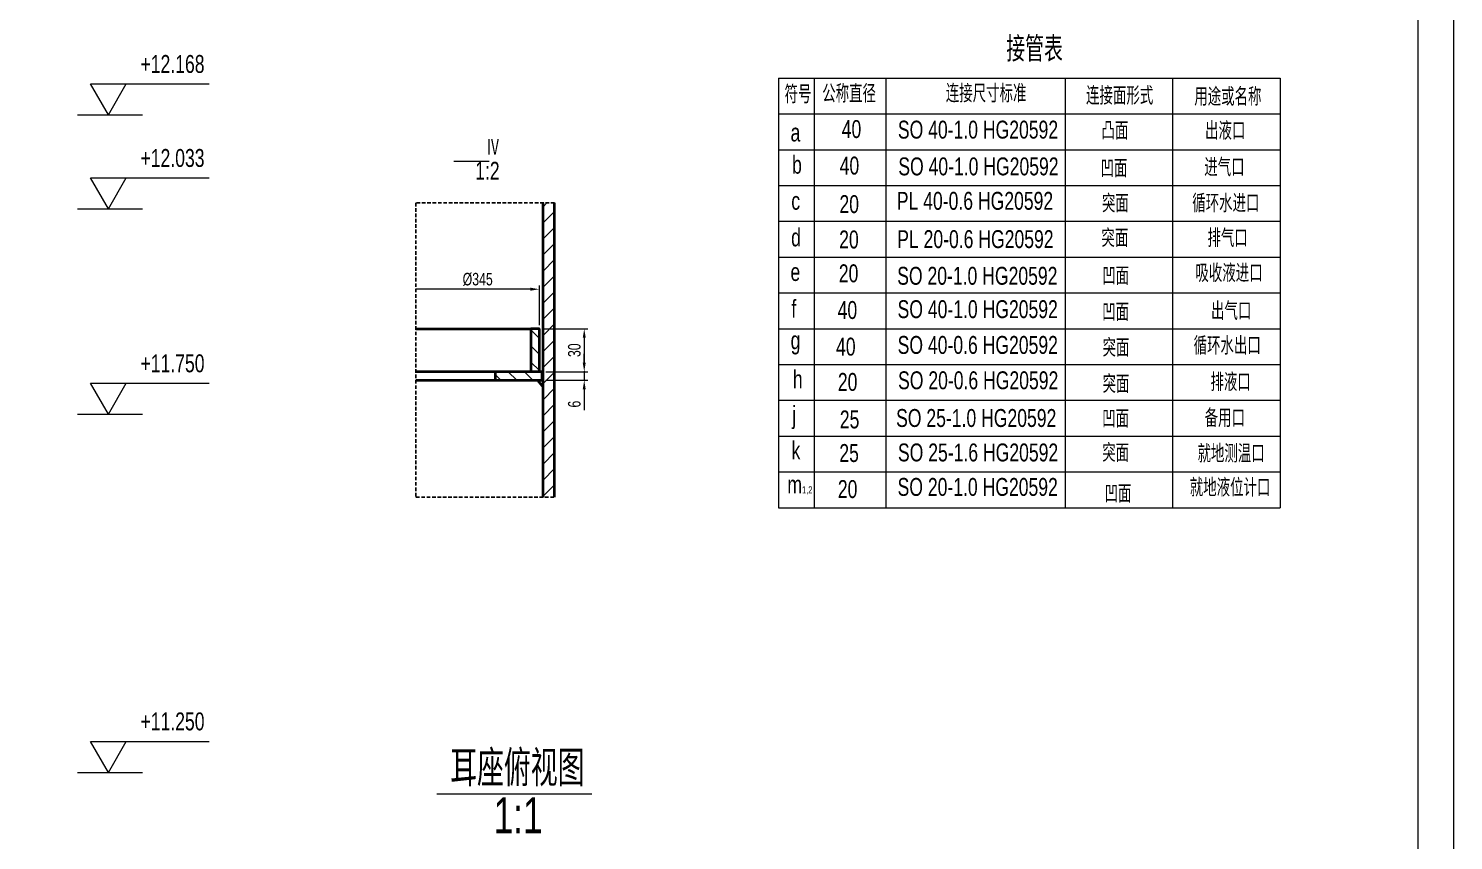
# Model space of a CAD drawing. Header units: millimetres. Extents: x -994 to 3211, y 1613 to 7558.
# Drawn here: x 1222 to 3211, y 2876 to 4010 of the extents above; entities that cross this region are included whole.
import ezdxf

# ---------------------------------------------------------------- set-up
doc = ezdxf.new("R2010")
doc.units = ezdxf.units.MM
doc.header["$LTSCALE"] = 10
doc.linetypes.add('DASHED', pattern=[0.75, 0.5, -0.25])
doc.layers.add('剖面线层', color=5, linetype='Continuous')
doc.layers.add('虚线层', color=6, linetype='DASHED')
for name, color, linetype, lineweight in [('实线层', 2, 'Continuous', 35), ('标注', 7, 'Continuous', 18), ('细实线', 7, 'Continuous', 18)]:
    doc.layers.add(name, color=color, linetype=linetype, lineweight=lineweight)
doc.styles.add('HGCAD', font='HGCAD.SHX', dxfattribs={"width": 0.75, "bigfont": 'HZTXT.SHX'})
doc.dimstyles.new('HGCAD$0', dxfattribs={"dimtxt": 3.5, "dimasz": 2.5, "dimexe": 1, "dimexo": 1, "dimgap": 1, "dimtad": 1, "dimdec": 1, "dimdsep": 46, "dimtxsty": 'HGCAD', "dimcen": 0, "dimclrd": 130, "dimclre": 130, "dimclrt": 3, "dimadec": 1, "dimazin": 0, "dimtfac": 0.714286, "dimtmove": 0, "dimatfit": 1, "dimfxl": 0, "dimtzin": 0, "dimlwd": -1, "dimlwe": -1, "dimarcsym": 0})

# ---------------------------------------------------------------- blocks, each defined once
blk = doc.blocks.new('HGCAD#HGTFTK~A0Z~HGCAD图框')
at = {"layer": '细实线', "color": 7}
blk.add_lwpolyline([(10, -10), (-831, -10), (-831, 1179), (10, 1179)], close=True, dxfattribs=at)
at = {"layer": '细实线', "color": 2}
blk.add_lwpolyline([(0, 0), (-806, 0), (-806, 1169), (0, 1169)], close=True, dxfattribs=at)
blk = doc.blocks.new('*D101')
at = {"color": 0, "ltscale": 5}
for p in [(1939.4, 3531.1), (1939.4, 3519.1), (1997.9, 3519.1)]:
    blk.add_point(p, dxfattribs=at)
at = {"layer": '标注', "color": 4, "ltscale": 5}
for p, q in [((1997.9, 3543.6), (1997.9, 3556.1)), ((1997.9, 3531.1), (1997.9, 3519.1)), ((1997.9, 3506.6), (1997.9, 3477.5))]:
    blk.add_line(p, q, dxfattribs=at)
at = {"layer": '标注', "color": 130, "ltscale": 5}
for p, q in [((1944.4, 3531.1), (2002.9, 3531.1)), ((1944.4, 3519.1), (2002.9, 3519.1))]:
    blk.add_line(p, q, dxfattribs=at)
at = {"layer": '标注', "color": 4, "ltscale": 5}
for points in [[(1995.8, 3543.6), (1999.9, 3543.6), (1997.9, 3531.1)], [(1995.8, 3506.6), (1999.9, 3506.6), (1997.9, 3519.1)]]:
    blk.add_solid(points, dxfattribs=at)
at = {"layer": '标注', "color": 3, "ltscale": 5, "insert": (1984.1, 3485.8), "char_height": 17.5, "attachment_point": 5, "rotation": 90, "style": 'HGCAD', "bg_fill": 3, "box_fill_scale": 1.1, "bg_fill_color": 256, "bg_fill_true_color": 13158600, "bg_fill_transparency": 362}
blk.add_mtext('6', dxfattribs=at)
blk = doc.blocks.new('*D102')
at = {"color": 0, "ltscale": 5}
for p in [(1935.4, 3591.1), (1939.4, 3531.1), (1997.9, 3531.1)]:
    blk.add_point(p, dxfattribs=at)
at = {"layer": '标注', "color": 130, "ltscale": 5}
for p, q in [((1940.4, 3591.1), (2002.9, 3591.1)), ((1944.4, 3531.1), (2002.9, 3531.1))]:
    blk.add_line(p, q, dxfattribs=at)
at = {"layer": '标注', "color": 4, "ltscale": 5}
blk.add_line((1997.9, 3578.6), (1997.9, 3543.6), dxfattribs=at)
for points in [[(1995.8, 3578.6), (1999.9, 3578.6), (1997.9, 3591.1)], [(1995.8, 3543.6), (1999.9, 3543.6), (1997.9, 3531.1)]]:
    blk.add_solid(points, dxfattribs=at)
at = {"layer": '标注', "color": 3, "ltscale": 5, "insert": (1984.1, 3561.1), "char_height": 17.5, "attachment_point": 5, "rotation": 90, "style": 'HGCAD', "bg_fill": 3, "box_fill_scale": 1.1, "bg_fill_color": 256, "bg_fill_true_color": 13158600, "bg_fill_transparency": 472}
blk.add_mtext('30', dxfattribs=at)

msp = doc.modelspace()

# ---------------------------------------------------------------- hatches: boundary and pattern name
at = {"layer": '剖面线层'}
h = msp.add_hatch(dxfattribs=at)
h.set_pattern_fill('ANSI31', color=256, scale=5, style=0)
h.set_pattern_definition([(45, (-994.139, 1612.684), (-11.22532, 11.22532), [])])
h.paths.add_polyline_path([(1956.36, 3766.96), (1940.36, 3766.96), (1940.36, 3356.04), (1956.36, 3356.04)])
h = msp.add_hatch(dxfattribs=at)
h.set_pattern_fill('ANSI31', color=256, scale=5, angle=90, style=0)
h.set_pattern_definition([(135, (-994.139, 1612.684), (-11.22532, -11.22532), [])])
h.paths.add_polyline_path([(1935.36, 3591.09), (1923.36, 3591.09), (1923.36, 3531.09), (1935.36, 3531.09)])
h.paths.add_polyline_path([(1939.36, 3531.09), (1935.36, 3531.09), (1873.36, 3531.09), (1873.36, 3519.09), (1939.36, 3519.09)])

# ---------------------------------------------------------------- linework, layer by layer
at = {"layer": '实线层'}
for p, q in [((1940.36, 3356.04), (1940.36, 3766.96)), ((1956.36, 3356.04), (1956.36, 3766.96)), ((1763.1, 3591.09), (1923.36, 3591.09)), ((1935.36, 3591.09), (1923.36, 3591.09)), ((1923.36, 3591.09), (1923.36, 3531.09)), ((1935.36, 3531.09), (1935.36, 3591.09)), ((1935.36, 3531.09), (1763.1, 3531.09)), ((1873.36, 3531.09), (1873.36, 3519.09)), ((1939.36, 3531.09), (1935.36, 3531.09)), ((1939.36, 3519.09), (1939.36, 3531.09)), ((1763.1, 3519.09), (1940.36, 3519.09)), ((1932.71, 3519.09), (1940.36, 3509.57))]:
    msp.add_line(p, q, dxfattribs=at)
at = {"layer": '标注', "ltscale": 5}
for p, q in [((1333.82, 3889.62), (1308.82, 3932.93)), ((1308.82, 3932.93), (1474.44, 3932.93)), ((1333.82, 3889.62), (1358.82, 3932.93)), ((1290.67, 3889.62), (1381.62, 3889.62)), ((1815.7, 3825.03), (1865.4, 3825.03)), ((1333.82, 3758.36), (1308.82, 3801.66)), ((1308.82, 3801.66), (1474.44, 3801.66)), ((1333.82, 3758.36), (1358.82, 3801.66)), ((1290.67, 3758.36), (1381.62, 3758.36)), ((1333.82, 3471.63), (1308.82, 3514.93)), ((1308.82, 3514.93), (1474.44, 3514.93)), ((1333.82, 3471.63), (1358.82, 3514.93)), ((1290.67, 3471.63), (1381.62, 3471.63)), ((1333.82, 2971.63), (1308.82, 3014.93)), ((1308.82, 3014.93), (1474.44, 3014.93)), ((1333.82, 2971.63), (1358.82, 3014.93)), ((1290.67, 2971.63), (1381.62, 2971.63)), ((1792.39, 2941.63), (2008.4, 2941.63))]:
    msp.add_line(p, q, dxfattribs=at)
at = {"layer": '标注', "color": 4, "ltscale": 5}
msp.add_line((1922.86, 3646.27), (1763.1, 3646.27), dxfattribs=at)
msp.add_solid([(1922.86, 3648.36), (1922.86, 3644.19), (1935.36, 3646.27)], dxfattribs=at)
at = {"layer": '细实线', "ltscale": 5}
for p, q in [((2268.82, 3941.12), (2968.82, 3941.12)), ((2268.82, 3891.12), (2968.82, 3891.12)), ((2268.82, 3841.12), (2968.82, 3841.12)), ((2268.82, 3791.12), (2968.82, 3791.12)), ((2268.82, 3741.12), (2968.82, 3741.12)), ((2268.82, 3691.12), (2968.82, 3691.12)), ((2268.82, 3641.12), (2968.82, 3641.12)), ((2268.82, 3591.12), (2968.82, 3591.12)), ((2268.82, 3541.12), (2968.82, 3541.12)), ((2268.82, 3491.12), (2968.82, 3491.12)), ((2268.82, 3441.12), (2968.82, 3441.12)), ((2268.82, 3391.12), (2968.82, 3391.12)), ((2268.82, 3341.12), (2968.82, 3341.12))]:
    msp.add_line(p, q, dxfattribs=at)
at = {"layer": '细实线', "color": 4, "ltscale": 5}
for p, q in [((2268.82, 3941.12), (2268.82, 3341.12)), ((2268.82, 3941.12), (2268.82, 3341.12)), ((2318.82, 3941.12), (2318.82, 3341.12)), ((2418.82, 3941.12), (2418.82, 3341.12)), ((2668.82, 3941.12), (2668.82, 3341.12)), ((2818.82, 3941.12), (2818.82, 3341.12)), ((2968.82, 3941.12), (2968.82, 3341.12))]:
    msp.add_line(p, q, dxfattribs=at)
at = {"layer": '虚线层'}
for p, q in [((1956.36, 3766.96), (1763.1, 3766.96)), ((1763.1, 3766.96), (1763.1, 3356.04)), ((1956.36, 3766.96), (1956.36, 3766.96)), ((1763.1, 3356.04), (1956.36, 3356.04))]:
    msp.add_line(p, q, dxfattribs=at)

# ---------------------------------------------------------------- block references
at = {"ltscale": 5, "xscale": 5, "yscale": 5, "zscale": 5}
msp.add_blockref('HGCAD#HGTFTK~A0Z~HGCAD图框', (3160.86, 1662.68), dxfattribs=at)

# ---------------------------------------------------------------- texts
at = {"layer": '标注', "ltscale": 5, "style": 'HGCAD'}
for s, insert, char_height, width, attachment_point in [('+12.168', (1468.01, 3973.29), 25, 204.162, 3), ('+12.033', (1468.01, 3842.03), 25, 204.162, 3), ('{\\C0;Ⅳ}', (1879.91, 3856.62), 25, 74.8588, 3), ('{\\C0;1:2}', (1879.8, 3824.14), 25, 74.8588, 3), ('+11.750', (1468.01, 3555.3), 25, 204.162, 3), ('+11.250', (1468.01, 3055.3), 25, 204.162, 3), ('耳座俯视图', (1810.76, 3002.18), 50, 288.5749, 1), ('1:1', (1871.51, 2936.66), 50, 202.0956, 1)]:
    msp.add_mtext(s, dxfattribs=dict(at, insert=insert, char_height=char_height, width=width, attachment_point=attachment_point))
at = {"layer": '细实线', "ltscale": 5, "attachment_point": 1, "style": 'HGCAD'}
for s, insert, char_height, width in [('接管表', (2586.92, 3999.06), 35, 100), ('符号', (2277.43, 3930.87), 25, 50), ('公称直径', (2330.01, 3931.73), 25, 100), ('\\pi12.261;连接尺寸标准', (2490.16, 3932.09), 25, 134.3642), ('连接面形式', (2698.14, 3928.99), 25, 100), ('用途或名称', (2849.16, 3927.49), 25, 100), (' 40', (2350.36, 3882.39), 25, 50), ('SO 40-1.0 HG20592', (2435.54, 3881.6), 25, 249.9062), (' 凸面', (2712.81, 3880.12), 25, 50), ('出液口', (2864.19, 3879.92), 25, 100), (' a', (2278.97, 3877.6), 25, 50), (' b', (2281.11, 3832.62), 25, 50), (' 40', (2347.5, 3831.45), 25, 50), ('SO 40-1.0 HG20592', (2436.14, 3830.26), 25, 249.9062), (' 凹面', (2711.5, 3827.3), 25, 50), ('进气口', (2863.06, 3828.9), 25, 100), ('PL 40-0.6 HG20592', (2434.05, 3782.18), 25, 249.9062), (' 突面', (2713.48, 3778.5), 25, 50), ('循环水进口', (2846.31, 3778.69), 25, 100), (' c', (2280.01, 3782.17), 25, 50), (' 20', (2347.19, 3777.61), 25, 50), (' d', (2279.75, 3731.15), 25, 50), (' 20', (2346.8, 3728.22), 25, 50), ('PL 20-0.6 HG20592', (2434.6, 3728.72), 25, 249.9062), (' 突面', (2712.72, 3730.05), 25, 50), ('排气口', (2867.55, 3730.07), 25, 100), (' 20', (2346.31, 3680.96), 25, 50), ('吸收液进口', (2850.75, 3681.19), 25, 100), (' e', (2278.85, 3682.8), 25, 50), ('SO 20-1.0 HG20592', (2434.6, 3677.49), 25, 249.9062), (' 凹面', (2713.83, 3677.21), 25, 50), (' f', (2280.13, 3631.36), 25, 50), (' 40', (2344.67, 3629.75), 25, 50), ('SO 40-1.0 HG20592', (2435.12, 3630.92), 25, 249.9062), (' 凹面', (2713.81, 3626.71), 25, 50), ('出气口', (2872.46, 3628.26), 25, 100), (' g', (2279.08, 3587.51), 25, 50), ('SO 40-0.6 HG20592', (2435.21, 3580.97), 25, 249.9062), (' 突面', (2714.24, 3577.04), 25, 50), ('循环水出口', (2848.26, 3579.88), 25, 100), (' 40', (2342.44, 3578.6), 25, 50), (' h', (2282.16, 3533.1), 25, 50), (' 20', (2344.95, 3529.33), 25, 50), ('SO 20-0.6 HG20592', (2435.79, 3531.59), 25, 249.9062), (' 突面', (2714.23, 3526.33), 25, 50), ('排液口', (2871.75, 3528.94), 25, 100), (' j', (2281.25, 3483.4), 25, 50), ('备用口', (2863.58, 3478.75), 25, 100), (' 25', (2347.71, 3476.93), 25, 50), ('SO 25-1.0 HG20592', (2433.05, 3478.95), 25, 249.9062), (' 凹面', (2713.81, 3477.82), 25, 50), (' k', (2280.35, 3433.82), 25, 50), (' 25', (2347.02, 3430.04), 25, 50), ('SO 25-1.6 HG20592', (2435.64, 3430.82), 25, 249.9062), (' 突面', (2713.82, 3430.21), 25, 50), ('就地测温口', (2853.62, 3429.18), 25, 100), (' m{\\H0.4x;1,2}', (2274.55, 3386.02), 25, 50), ('SO 20-1.0 HG20592', (2435.12, 3382.7), 25, 249.9062), ('就地液位计口', (2842.85, 3381.78), 25, 112.2487), (' 20', (2344.95, 3379.71), 25, 50), (' 凹面', (2717.11, 3373.16), 25, 50)]:
    msp.add_mtext(s, dxfattribs=dict(at, insert=insert, char_height=char_height, width=width))

# ---------------------------------------------------------------- next in the draw order: texts
at = {"layer": '标注', "color": 3, "ltscale": 5, "insert": (1849.23, 3660.02), "char_height": 17.5, "attachment_point": 5, "style": 'HGCAD', "bg_fill": 3, "box_fill_scale": 1.1, "bg_fill_color": 256, "bg_fill_true_color": 13158600, "bg_fill_transparency": 1682}
msp.add_mtext('%%C345', dxfattribs=at)

# ---------------------------------------------------------------- next in the draw order: dimensions: what is measured, and where the dimension line sits
at = {"layer": '标注', "ltscale": 5}
dim = msp.add_linear_dim(base=(1997.86, 3519.09), p1=(1939.36, 3531.09), p2=(1939.36, 3519.09), angle=90, text='6', dimstyle='HGCAD$0', override={"dimscale": 5, "dimclrd": 4, "dimtdec": 1}, dxfattribs=at)
dim.commit()
dim.dimension.update_dxf_attribs({"geometry": '*D101', "text_midpoint": (1984.11, 3485.81)})

# ---------------------------------------------------------------- next in the draw order: dimensions: what is measured, and where the dimension line sits
dim = msp.add_linear_dim(base=(1997.86, 3531.09), p1=(1935.36, 3591.09), p2=(1939.36, 3531.09), angle=90, text='30', dimstyle='HGCAD$0', override={"dimscale": 5, "dimclrd": 4, "dimtdec": 1}, dxfattribs=at)
dim.commit()
dim.dimension.update_dxf_attribs({"geometry": '*D102', "text_midpoint": (1984.11, 3561.09)})

# ---------------------------------------------------------------- next in the draw order: linework, layer by layer
at = {"layer": '标注', "color": 130, "ltscale": 5}
msp.add_line((1935.36, 3596.09), (1935.36, 3651.27), dxfattribs=at)

doc.saveas('drawing.dxf')
